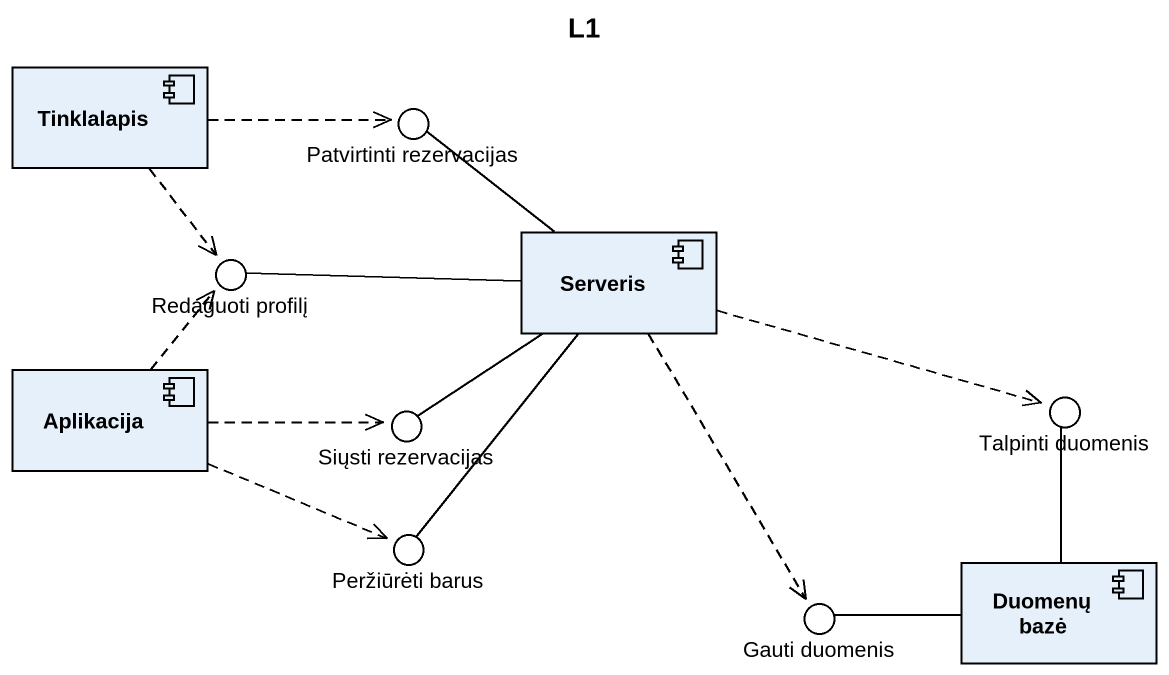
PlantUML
@startuml
title L1
component Tinklalapis
() "Patvirtinti rezervacijas" as Patvirtinti_rezervacijas
() "Redaguoti profilį" as Redaguoti_profilį
component Serveris
component Aplikacija
() "Siųsti rezervacijas" as Siųsti_rezervacijas
() "Talpinti duomenis" as Talpinti_duomenis
() "Peržiūrėti barus" as Peržiūrėti_barus
() "Gauti duomenis" as Gauti_duomenis
component "Duomenų bazė" as Duomenų_bazė
Tinklalapis .right.> Patvirtinti_rezervacijas
Tinklalapis ..> Redaguoti_profilį
Serveris -up- Patvirtinti_rezervacijas
Serveris -left- Redaguoti_profilį
Serveris -- Siųsti_rezervacijas
Serveris .right.> Talpinti_duomenis
Serveris -- Peržiūrėti_barus
Serveris ..> Gauti_duomenis
Aplikacija .up.> Redaguoti_profilį
Aplikacija .right.> Siųsti_rezervacijas
Aplikacija .right.> Peržiūrėti_barus
Duomenų_bazė -up- Talpinti_duomenis
Duomenų_bazė -left- Gauti_duomenis
@enduml
